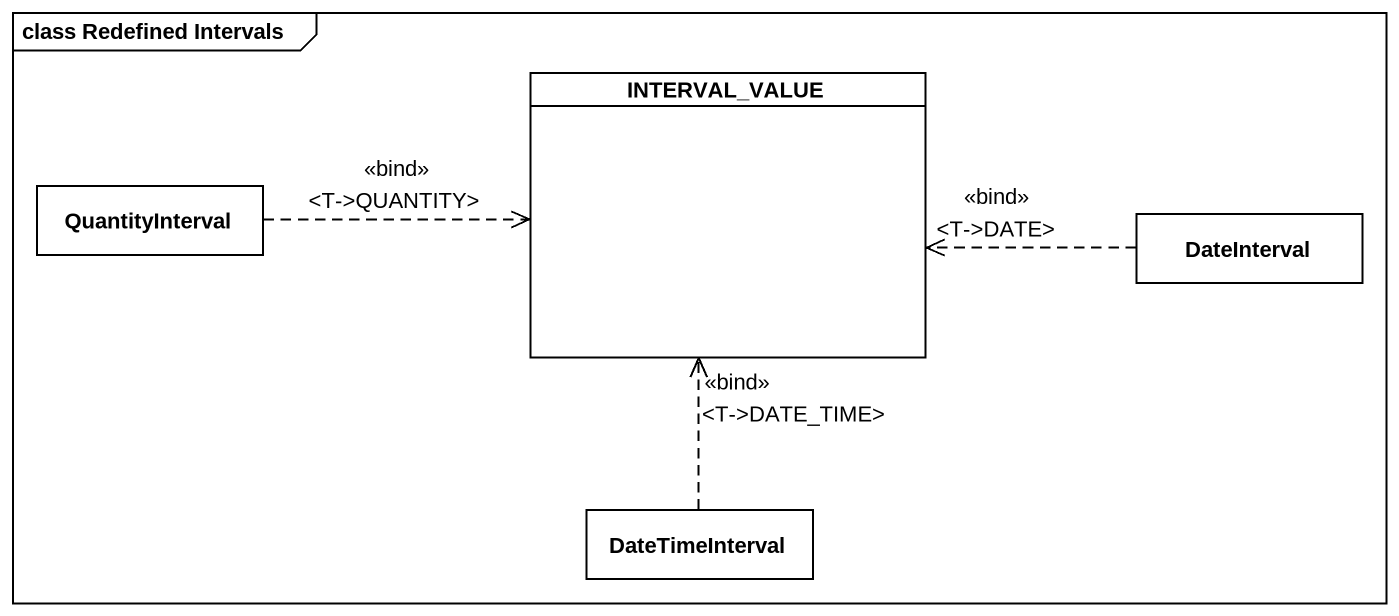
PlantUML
@startuml
mainframe class Redefined Intervals
hide circle
hide empty members
class INTERVAL_VALUE
class QuantityInterval
class DateInterval
class DateTimeInterval
QuantityInterval .right.> INTERVAL_VALUE : <<bind>>\n<T->QUANTITY>
DateInterval .left.> INTERVAL_VALUE : <<bind>>\n<T->DATE>
DateTimeInterval .up.> INTERVAL_VALUE : <<bind>>\n<T->DATE_TIME>
@enduml
